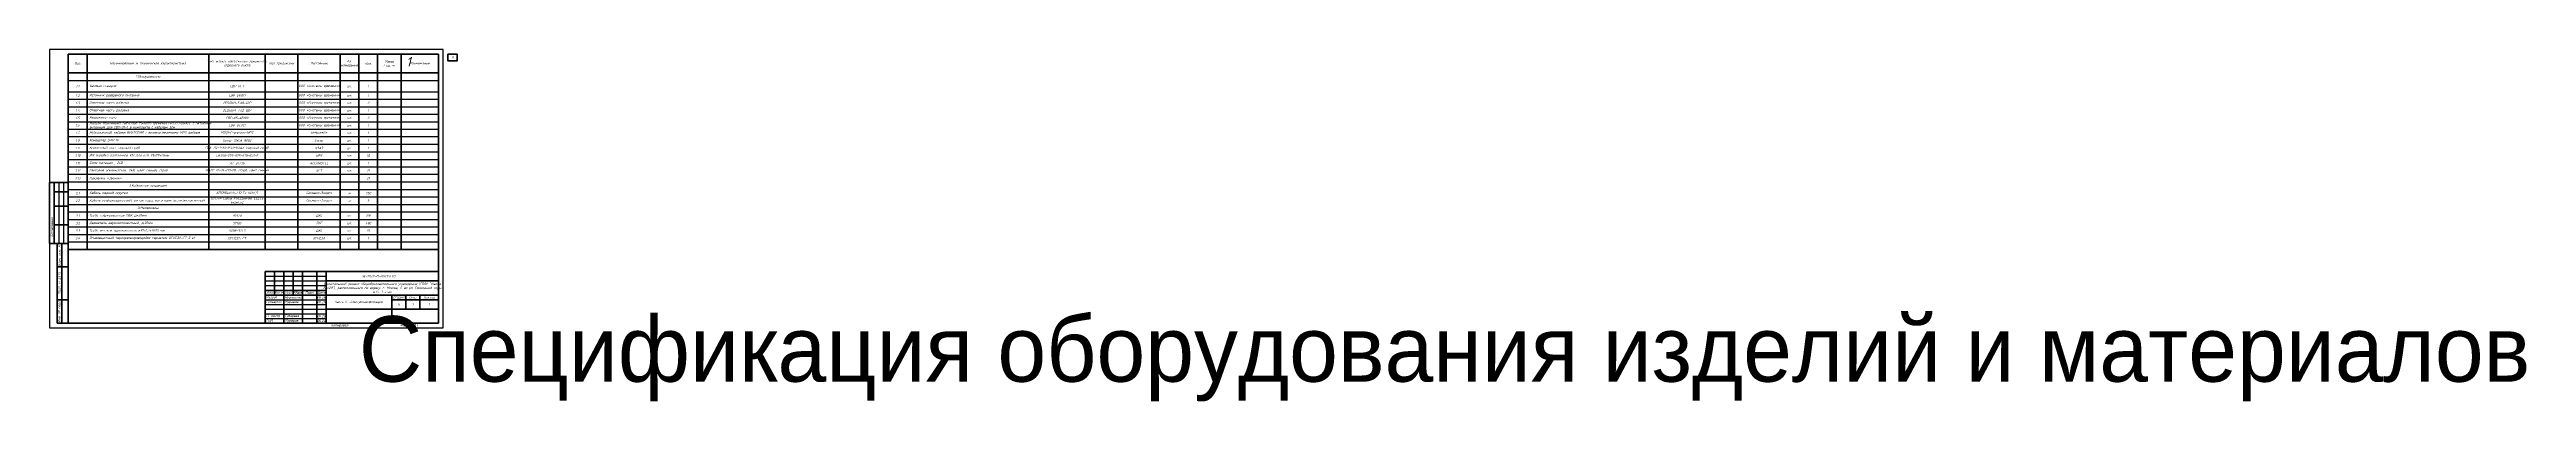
# Paper-space layout '1 Спецификация оборудования изделий и материалов' of a CAD drawing. Header units: millimetres. Extents: x 0 to 2642, y -79 to 297.
# The model-space entities are those that its viewports show. They can reach past a viewport. Long polylines and large blocks are cut down to what shows.
import ezdxf
from ezdxf.enums import TextEntityAlignment as Align

# ---------------------------------------------------------------- set-up
doc = ezdxf.new("R2018")
doc.units = ezdxf.units.MM
doc.layers.get('Defpoints').update_dxf_attribs({"color": 42})
doc.styles.add('ISOCPEUR', font='isocpeui.ttf', dxfattribs={"height": 250})
doc.styles.get("Standard").update_dxf_attribs({"font": 'arial.ttf'})

# ---------------------------------------------------------------- blocks, each defined once
blk = doc.blocks.new('*U20')
at = {"linetype": 'Continuous', "lineweight": 25}
for p, q in [((420, 297), (0, 297)), ((0, 297), (0, 0)), ((420, 0), (420, 297)), ((10, 155), (10, 90)), ((15, 155), (15, 90)), ((230, 55), (295, 55)), ((230, 50), (295, 50)), ((230, 45), (295, 45)), ((230, 30), (295, 30)), ((0, 0), (420, 0)), ((230, 25), (295, 25)), ((230, 20), (295, 20)), ((230, 15), (295, 15)), ((230, 10), (295, 10))]:
    blk.add_line(p, q, dxfattribs=at)
at = {"linetype": 'Continuous', "lineweight": 60}
for p, q in [((415, 292), (20, 292)), ((20, 292), (20, 5)), ((415, 5), (415, 292)), ((20, 155), (0, 155)), ((0, 155), (0, 90)), ((5, 155), (5, 90)), ((20, 145), (5, 145)), ((20, 130), (5, 130)), ((20, 110), (5, 110)), ((20, 90), (0, 90)), ((8, 90), (8, 5)), ((13, 90), (13, 5)), ((8, 65), (20, 65)), ((230, 60), (415, 60)), ((230, 5), (230, 60)), ((240, 60), (240, 35)), ((250, 60), (250, 5)), ((260, 60), (260, 35)), ((270, 60), (270, 5)), ((285, 60), (285, 5)), ((295, 5), (295, 60)), ((415, 5), (415, 60)), ((8, 30), (20, 30)), ((230, 40), (295, 40)), ((230, 35), (415, 35)), ((295, 50), (415, 50)), ((365, 35), (365, 5)), ((365, 30), (415, 30)), ((380, 35), (380, 20)), ((395, 35), (395, 20)), ((8, 5), (20, 5)), ((20, 5), (415, 5)), ((295, 20), (415, 20))]:
    blk.add_line(p, q, dxfattribs=at)
at = {"linetype": 'Continuous', "lineweight": 40}
blk.add_line((365, 5), (365, 35), dxfattribs=at)
at = {"lineweight": 60}
blk.add_lwpolyline([(425, 285), (435, 285), (435, 292), (425, 292)], close=True, dxfattribs=at)
at = {"linetype": 'Continuous', "char_height": 2.5, "attachment_point": 5, "rotation": 90, "style": 'ISOCPEUR'}
for s, insert, width in [('Согласовано', (2.5, 107.5), 35), ('Взам. инв. №', (10.5, 77.5), 25), ('Подп. и дата', (10.5, 47.5), 35), ('Инв. № подл.', (10.5, 17.5), 25)]:
    blk.add_mtext(s, dxfattribs=dict(at, insert=insert, width=width))
at = {"linetype": 'Continuous', "char_height": 2.5, "style": 'ISOCPEUR'}
for s, insert, width, attachment_point in [('16-25/Г-П-ИОС5.6', (364.1, 55), 110, 6), ('Разраб.', (231, 32.5), 19, 4), ('Проверил', (231, 27.5), 19, 4), ('Николенко', (251, 32.5), 19, 4), ('Мурашов', (251, 27.5), 19, 4), ('06.26', (290, 32.5), 10, 5), ('06.26', (290, 27.5), 10, 5), ('Капитальный ремонт общеобразовательного учреждения (ГБОУ "Школа №429"), расположенного по адресу: г. Москва, 5-ая ул. Соколиной горы д.14. 1 этап', (355, 42.5), 120, 5), ('Н. контр.', (231, 12.5), 19, 4), ('ГИП', (231, 7.5), 19, 4), ('Губарева', (251, 12.5), 19, 4), ('Мурашов', (251, 7.5), 19, 4), ('06.26', (290, 12.5), 10, 5), ('06.26', (290, 7.5), 10, 5), ('Копировал', (309.5, 2.5), 25, 5), ('П', (372.5, 25), 15, 5), ('Формат', (380.5, 2.5), 16, 5)]:
    blk.add_mtext(s, dxfattribs=dict(at, insert=insert, width=width, attachment_point=attachment_point))
at = {"char_height": 2.5, "attachment_point": 5, "style": 'ISOCPEUR'}
for s, insert, width in [('Изм.', (235, 37.5), 10), ('{\\W0.9;Кол.уч}', (245, 37.5), 10), ('Лист', (255, 37.5), 10), ('№док', (265, 37.5), 10), ('Подп.', (277.5, 37.5), 15), ('Дата', (290, 37.5), 10), ('Стадия', (372.5, 32.5), 15), ('Лист', (387.5, 32.5), 15), ('Листов', (405, 32.5), 20)]:
    blk.add_mtext(s, dxfattribs=dict(at, insert=insert, width=width))
at = {"linetype": 'Continuous', "insert": (330, 27.5), "char_height": 2.5, "width": 70, "attachment_point": 5, "line_spacing_factor": 0.8, "style": 'ISOCPEUR'}
blk.add_mtext('Часть 6. Электрочасофикация', dxfattribs=at)
at = {"style": 'ISOCPEUR'}
for tag, p in [('Сквозная_нумерация', (430, 288.5)), ('Форма3_номер_листа', (387.5, 25)), ('Форма3_количество_листов', (405, 25))]:
    blk.add_attdef(tag, text='', height=2.5, dxfattribs=at).set_placement(p, align=Align.MIDDLE_CENTER)
blk.add_attdef('Форма3_дополнительный_шифр', text='', height=2.5, dxfattribs=at).set_placement((364.1, 55), align=Align.MIDDLE_LEFT)
at = {"lineweight": 30, "flags": 104}
blk.add_attdef('Форма3_наименование_чертежа', text='', height=2.5, dxfattribs=at).set_placement((330, 12.5), align=Align.MIDDLE_CENTER)
at = {"style": 'ISOCPEUR', "flags": 8}
blk.add_attdef('Формат', (388.5, 1.5), '', height=2.5, dxfattribs=at)
blk = doc.blocks.new('*T1')
at = {"color": 0, "linetype": 'ByBlock', "lineweight": 70, "transparency": 16777216}
for p, q in [((0, 0), (395, 0)), ((0, 0), (0, -232.5)), ((20, 0), (20, -232.5)), ((150, 0), (150, -232.5)), ((210, 0), (210, -232.5)), ((245, 0), (245, -232.5)), ((290, 0), (290, -232.5)), ((310, 0), (310, -232.5)), ((330, 0), (330, -232.5)), ((355, 0), (355, -232.5)), ((395, 0), (395, -232.5)), ((400, 0), (795, 0)), ((400, 0), (400, -230.6)), ((420, 0), (420, -230.6)), ((550, 0), (550, -230.6)), ((610, 0), (610, -230.6)), ((645, 0), (645, -230.6)), ((690, 0), (690, -230.6)), ((710, 0), (710, -230.6)), ((730, 0), (730, -230.6)), ((755, 0), (755, -230.6)), ((795, 0), (795, -230.6)), ((800, 0), (1195, 0)), ((800, 0), (800, -228)), ((820, 0), (820, -228)), ((950, 0), (950, -228)), ((1010, 0), (1010, -228)), ((1045, 0), (1045, -228)), ((1090, 0), (1090, -228)), ((1110, 0), (1110, -228)), ((1130, 0), (1130, -228)), ((1155, 0), (1155, -228)), ((1195, 0), (1195, -228)), ((1200, 0), (1595, 0)), ((1200, 0), (1200, -229)), ((1220, 0), (1220, -229)), ((1350, 0), (1350, -229)), ((1410, 0), (1410, -229)), ((1445, 0), (1445, -229)), ((1490, 0), (1490, -229)), ((1510, 0), (1510, -229)), ((1530, 0), (1530, -229)), ((1555, 0), (1555, -229)), ((1595, 0), (1595, -229)), ((1600, 0), (1995, 0)), ((1600, 0), (1600, -228.6)), ((1620, 0), (1620, -228.6)), ((1750, 0), (1750, -228.6)), ((1810, 0), (1810, -228.6)), ((1845, 0), (1845, -228.6)), ((1890, 0), (1890, -228.6)), ((1910, 0), (1910, -228.6)), ((1930, 0), (1930, -228.6)), ((1955, 0), (1955, -228.6)), ((1995, 0), (1995, -228.6)), ((2000, 0), (2395, 0)), ((2000, 0), (2000, -228)), ((2020, 0), (2020, -228)), ((2150, 0), (2150, -228)), ((2210, 0), (2210, -228)), ((2245, 0), (2245, -228)), ((2290, 0), (2290, -228)), ((2310, 0), (2310, -228)), ((2330, 0), (2330, -228)), ((2355, 0), (2355, -228)), ((2395, 0), (2395, -228)), ((2400, 0), (2795, 0)), ((2400, 0), (2400, -156)), ((2420, 0), (2420, -156)), ((2550, 0), (2550, -156)), ((2610, 0), (2610, -156)), ((2645, 0), (2645, -156)), ((2690, 0), (2690, -156)), ((2710, 0), (2710, -156)), ((2730, 0), (2730, -156)), ((2755, 0), (2755, -156)), ((2795, 0), (2795, -156)), ((0, -20), (395, -20)), ((2400, -156), (2795, -156))]:
    blk.add_line(p, q, dxfattribs=at)
at = {"color": 0, "linetype": 'ByBlock', "lineweight": 25, "transparency": 16777216}
for p, q in [((400, -20), (795, -20)), ((800, -20), (1195, -20)), ((1200, -20), (1595, -20)), ((1600, -20), (1995, -20)), ((2000, -20), (2395, -20)), ((2400, -20), (2795, -20)), ((0, -28), (395, -28)), ((0, -40), (395, -40)), ((0, -48), (395, -48)), ((400, -28.9), (795, -28.9)), ((400, -42), (795, -42)), ((400, -50.9), (795, -50.9)), ((800, -28), (1195, -28)), ((800, -36), (1195, -36)), ((800, -44), (1195, -44)), ((800, -52), (1195, -52)), ((1200, -28), (1595, -28)), ((1200, -36), (1595, -36)), ((1200, -44), (1595, -44)), ((1200, -52), (1595, -52)), ((1600, -28), (1995, -28)), ((1600, -36), (1995, -36)), ((1600, -44), (1995, -44)), ((1600, -52), (1995, -52)), ((2000, -28), (2395, -28)), ((2000, -36), (2395, -36)), ((2000, -44), (2395, -44)), ((2000, -52), (2395, -52)), ((2400, -28), (2795, -28)), ((2400, -36), (2795, -36)), ((2400, -44), (2795, -44)), ((2400, -52), (2795, -52)), ((0, -56), (395, -56)), ((0, -64), (395, -64)), ((0, -72), (395, -72)), ((400, -59.8), (795, -59.8)), ((400, -68.7), (795, -68.7)), ((400, -77.7), (795, -77.7)), ((800, -60), (1195, -60)), ((800, -68), (1195, -68)), ((800, -76), (1195, -76)), ((1200, -60), (1595, -60)), ((1200, -68), (1595, -68)), ((1200, -76), (1595, -76)), ((1600, -60), (1995, -60)), ((1600, -68), (1995, -68)), ((1600, -76), (1995, -76)), ((2000, -60), (2395, -60)), ((2000, -68), (2395, -68)), ((2000, -76), (2395, -76)), ((2400, -60), (2795, -60)), ((2400, -68), (2795, -68)), ((2400, -76), (2795, -76)), ((0, -80), (395, -80)), ((0, -88), (395, -88)), ((0, -96), (395, -96)), ((0, -104.2), (395, -104.2)), ((400, -85.7), (795, -85.7)), ((400, -94.6), (795, -94.6)), ((400, -102.6), (795, -102.6)), ((800, -84), (1195, -84)), ((800, -92), (1195, -92)), ((800, -100), (1195, -100)), ((1200, -84), (1595, -84)), ((1200, -92), (1595, -92)), ((1200, -100), (1595, -100)), ((1600, -84), (1995, -84)), ((1600, -92), (1995, -92)), ((1600, -100), (1995, -100)), ((2000, -84), (2395, -84)), ((2000, -92), (2395, -92)), ((2000, -100), (2395, -100)), ((2400, -84), (2795, -84)), ((2400, -92), (2795, -92)), ((2400, -100), (2795, -100)), ((0, -112.2), (395, -112.2)), ((0, -120.2), (395, -120.2)), ((0, -128.2), (395, -128.2)), ((400, -110.6), (795, -110.6)), ((400, -118.6), (795, -118.6)), ((400, -126.6), (795, -126.6)), ((800, -108), (1195, -108)), ((800, -116), (1195, -116)), ((800, -124), (1195, -124)), ((800, -132), (1195, -132)), ((1200, -108), (1595, -108)), ((1200, -116), (1595, -116)), ((1200, -124), (1595, -124)), ((1200, -132), (1595, -132)), ((1600, -108), (1995, -108)), ((1600, -116), (1995, -116)), ((1600, -124), (1995, -124)), ((1600, -132), (1995, -132)), ((2000, -108), (2395, -108)), ((2000, -116), (2395, -116)), ((2000, -124), (2395, -124)), ((2000, -132), (2395, -132)), ((2400, -108), (2795, -108)), ((2400, -116), (2795, -116)), ((2400, -124), (2795, -124)), ((2400, -132), (2795, -132)), ((0, -136.3), (395, -136.3)), ((0, -144.3), (395, -144.3)), ((0, -152.3), (395, -152.3)), ((400, -134.6), (795, -134.6)), ((400, -142.6), (795, -142.6)), ((400, -150.6), (795, -150.6)), ((800, -140), (1195, -140)), ((800, -148), (1195, -148)), ((800, -156), (1195, -156)), ((1200, -140), (1595, -140)), ((1200, -148), (1595, -148)), ((1200, -156), (1595, -156)), ((1600, -140), (1995, -140)), ((1600, -148), (1995, -148)), ((1600, -156), (1995, -156)), ((2000, -140), (2395, -140)), ((2000, -148), (2395, -148)), ((2000, -156), (2395, -156)), ((2400, -140), (2795, -140)), ((2400, -148), (2795, -148)), ((0, -160.3), (395, -160.3)), ((0, -168.3), (395, -168.3)), ((0, -176.3), (395, -176.3)), ((0, -184.3), (395, -184.3)), ((400, -158.6), (795, -158.6)), ((400, -166.6), (795, -166.6)), ((400, -174.6), (795, -174.6)), ((400, -182.6), (795, -182.6)), ((800, -164), (1195, -164)), ((800, -172), (1195, -172)), ((800, -180), (1195, -180)), ((1200, -164), (1595, -164)), ((1200, -172.4), (1595, -172.4)), ((1200, -180.8), (1595, -180.8)), ((1600, -164.4), (1995, -164.4)), ((1600, -172.4), (1995, -172.4)), ((1600, -180.4), (1995, -180.4)), ((2000, -164), (2395, -164)), ((2000, -172), (2395, -172)), ((2000, -180), (2395, -180)), ((0, -192.3), (395, -192.3)), ((0, -200.3), (395, -200.3)), ((0, -208.3), (395, -208.3)), ((400, -190.6), (795, -190.6)), ((400, -198.6), (795, -198.6)), ((400, -206.6), (795, -206.6)), ((800, -188), (1195, -188)), ((800, -196), (1195, -196)), ((800, -204), (1195, -204)), ((1200, -189), (1595, -189)), ((1200, -197), (1595, -197)), ((1200, -205), (1595, -205)), ((1600, -188.4), (1995, -188.4)), ((1600, -196.6), (1995, -196.6)), ((1600, -204.6), (1995, -204.6)), ((2000, -188), (2395, -188)), ((2000, -196), (2395, -196)), ((2000, -204), (2395, -204)), ((0, -216.3), (395, -216.3)), ((0, -224.4), (395, -224.4)), ((0, -232.5), (395, -232.5)), ((400, -214.6), (795, -214.6)), ((400, -222.6), (795, -222.6)), ((400, -230.6), (795, -230.6)), ((800, -212), (1195, -212)), ((800, -220), (1195, -220)), ((800, -228), (1195, -228)), ((1200, -213), (1595, -213)), ((1200, -221), (1595, -221)), ((1200, -229), (1595, -229)), ((1600, -212.6), (1995, -212.6)), ((1600, -220.6), (1995, -220.6)), ((1600, -228.6), (1995, -228.6)), ((2000, -212), (2395, -212)), ((2000, -220), (2395, -220)), ((2000, -228), (2395, -228))]:
    blk.add_line(p, q, dxfattribs=at)
at = {"transparency": 16777216, "char_height": 2.5, "style": 'ISOCPEUR'}
for s, insert, width, attachment_point in [('Поз.', (10, -10), 19, 5), ('Наименование и техническая характеристика', (85, -10), 125, 5), ('1.Оборудование', (85, -24), 125, 5), ('Тип, марка, обозначение документа, опросного листа', (180, -10), 59, 5), ('Код продукции', (227.5, -10), 34, 5), ('Поставщик', (267.5, -10), 44, 5), ('Ед. измерения', (300, -10), 19, 5), ('Кол.', (320, -10), 19, 5), ('Масса\\P1 ед. кг', (342.5, -10), 24, 5), ('Примечание', (375, -10), 39, 5), ('Поз.', (410, -10), 19, 5), ('Наименование и техническая характеристика', (485, -10), 125, 5), ('Тип, марка, обозначение документа, опросного листа', (580, -10), 59, 5), ('Код продукции', (627.5, -10), 34, 5), ('Поставщик', (667.5, -10), 44, 5), ('Ед. измерения', (700, -10), 19, 5), ('Кол.', (720, -10), 19, 5), ('Масса\\P1 ед. кг', (742.5, -10), 24, 5), ('Примечание', (775, -10), 39, 5), ('Поз.', (810, -10), 19, 5), ('Наименование и техническая характеристика', (885, -10), 125, 5), ('Тип, марка, обозначение документа, опросного листа', (980, -10), 59, 5), ('Код продукции', (1027.5, -10), 34, 5), ('Поставщик', (1067.5, -10), 44, 5), ('Ед. измерения', (1100, -10), 19, 5), ('Кол.', (1120, -10), 19, 5), ('Масса\\P1 ед. кг', (1142.5, -10), 24, 5), ('Примечание', (1175, -10), 39, 5), ('Поз.', (1210, -10), 19, 5), ('Наименование и техническая характеристика', (1285, -10), 125, 5), ('Тип, марка, обозначение документа, опросного листа', (1380, -10), 59, 5), ('Код продукции', (1427.5, -10), 34, 5), ('Поставщик', (1467.5, -10), 44, 5), ('Ед. измерения', (1500, -10), 19, 5), ('Кол.', (1520, -10), 19, 5), ('Масса\\P1 ед. кг', (1542.5, -10), 24, 5), ('Примечание', (1575, -10), 39, 5), ('Поз.', (1610, -10), 19, 5), ('Наименование и техническая характеристика', (1685, -10), 125, 5), ('Тип, марка, обозначение документа, опросного листа', (1780, -10), 59, 5), ('Код продукции', (1827.5, -10), 34, 5), ('Поставщик', (1867.5, -10), 44, 5), ('Ед. измерения', (1900, -10), 19, 5), ('Кол.', (1920, -10), 19, 5), ('Масса\\P1 ед. кг', (1942.5, -10), 24, 5), ('Примечание', (1975, -10), 39, 5), ('Поз.', (2010, -10), 19, 5), ('Наименование и техническая характеристика', (2085, -10), 125, 5), ('Тип, марка, обозначение документа, опросного листа', (2180, -10), 59, 5), ('Код продукции', (2227.5, -10), 34, 5), ('Поставщик', (2267.5, -10), 44, 5), ('Ед. измерения', (2300, -10), 19, 5), ('Кол.', (2320, -10), 19, 5), ('Масса\\P1 ед. кг', (2342.5, -10), 24, 5), ('Примечание', (2375, -10), 39, 5), ('Поз.', (2410, -10), 19, 5), ('Наименование и техническая характеристика', (2485, -10), 125, 5), ('Тип, марка, обозначение документа, опросного листа', (2580, -10), 59, 5), ('Код продукции', (2627.5, -10), 34, 5), ('Поставщик', (2667.5, -10), 44, 5), ('Ед. измерения', (2700, -10), 19, 5), ('Кол.', (2720, -10), 19, 5), ('Масса\\P1 ед. кг', (2742.5, -10), 24, 5), ('Примечание', (2775, -10), 39, 5), ('1.2', (10, -44), 19.8, 5), ('1.3', (10, -52), 19.8, 5), ('1.1', (10, -34), 19.8, 5), ('Источник резервного питания ', (22.5, -44), 125, 4), ('Ответная часть разъема ', (22.5, -52), 125, 4), ('Часовая станция ', (22.5, -34), 125, 4), ('2EDGKM-5.08-02P', (180, -52), 59.8, 5), ('СВР-09.011', (180, -44), 59.8, 5), ('СВР-01-1', (180, -34), 59.8, 5), ('ООО «Системы времени»', (267.5, -34), 44.8, 5), ('ООО «Системы времени»', (267.5, -44), 44.8, 5), ('ООО «Системы времени»', (267.5, -52), 44.8, 5), ('шт.', (300, -34), 19.8, 5), ('шт.', (300, -44), 19.8, 5), ('шт.', (300, -52), 19.8, 5), ('2', (320, -52), 19.8, 5), ('1', (320, -34), 19.8, 5), ('1', (320, -44), 19.8, 5), ('1.4', (10, -60), 19.8, 5), ('1.5', (10, -68), 19.8, 5), ('1.6', (10, -76), 19.8, 5), ('Ответная часть разъема ', (22.5, -60), 125, 4), ('Вторичные часы', (22.5, -68), 125, 4), ('Модуль приемника сигналов точного времени GPS/ГЛОНАСС с активной антенной для СВР-01-1 в комплекте с кабелем 30м', (22.5, -76), 125, 4), ('2EDGKM-7.62-02P', (180, -60), 59.8, 5), ('СВР-05-4В100', (180, -68), 59.8, 5), ('СВР-07.011', (180, -76), 59.8, 5), ('ООО «Системы времени»', (267.5, -60), 44, 5), ('ООО «Системы времени»', (267.5, -68), 44, 5), ('ООО «Системы времени»', (267.5, -76), 44, 5), ('шт.', (300, -60), 19.8, 5), ('шт.', (300, -68), 19.8, 5), ('шт.', (300, -76), 19.8, 5), ('2', (320, -68), 19.8, 5), ('1', (320, -60), 19.8, 5), ('1', (320, -76), 19.8, 5), ('1.8', (10, -92), 19.8, 5), ('1.9', (10, -100.1), 19.8, 5), ('1.7', (10, -84), 19.8, 5), ('Музыкальный таймер ВИКТОРИЯ с воспроизведением МР3 файлов', (22.5, -84), 125, 4), ('Конвертер DAP-IP', (22.5, -92), 125, 4), ('Кнопочный пост, черный гриб', (22.5, -100.1), 125, 4), ('ПКЕ 112-1-У3-IP40-КЭАЗ (черный гриб)', (180, -100.1), 59.8, 5), ('М11Д-C-уск-оск-MP3', (180, -84), 59.8, 5), ('Sonar SNCA-8002', (180, -92), 59.8, 5), ('Инфолайт', (267.5, -84), 44, 5), ('Sonar', (267.5, -92), 44, 5), ('КЭАЗ', (267.5, -100.1), 44, 5), ('шт.', (300, -84), 19.8, 5), ('шт.', (300, -92), 19.8, 5), ('шт.', (300, -100.1), 19.8, 5), ('1', (320, -84), 19.8, 5), ('1', (320, -92), 19.8, 5), ('1', (320, -100.1), 19.8, 5), ('1.10', (10, -108.2), 19.8, 5), ('1.12', (10, -124.2), 19.8, 5), ('1.13', (10, -132.2), 19.8, 5), ('1.11', (10, -116.2), 19.8, 5), ('IEK Коробка распаячная КМ для о/п 75х75х20мм ', (22.5, -108.2), 125, 4), ('Блок питания , 24В', (22.5, -116.2), 125, 4), ('Световой оповещатель, 24В, цвет синий, строб', (22.5, -124.2), 125, 4), ('Наклейка «Звонок»', (22.5, -132.2), 125, 4), ('МАРС 12-24-СП-М1, строб, цвет синий', (180, -124.2), 59.8, 5), ('UKO10-075-075-020-K01-E', (180, -108.2), 59.8, 5), ('АТ-24/30', (180, -116.2), 59.8, 5), ('ACCORDTEC', (267.5, -116.2), 44, 5), ('ИЕК', (267.5, -108.2), 44, 5), ('SLT', (267.5, -124.2), 44, 5), ('шт.', (300, -108.2), 19.8, 5), ('шт.', (300, -116.2), 19.8, 5), ('шт.', (300, -124.2), 19.8, 5), ('21', (320, -124.2), 19.8, 5), ('21', (320, -132.2), 19.8, 5), ('18', (320, -108.2), 19.8, 5), ('1', (320, -116.2), 19.8, 5), ('2.2', (10, -156.3), 19.8, 5), ('2.1', (10, -148.3), 19.8, 5), ('Кабель парной скрутки', (22.5, -148.3), 125, 4), ('Кабель информационный, витая пара, категория 5е,низкотоксичный', (22.5, -156.3), 125, 4), ('2.Кабельная продукция', (85, -140.3), 125, 5), ('U/UTP Cat5e PVCLSнг(А)-LSLTx 4х2х0,52', (180, -156.3), 59.8, 5), ('КПСВВнг(А)-LSLTx 1х2х1,5', (180, -148.3), 59.8, 5), ('Сегмент-Энерго', (267.5, -148.3), 44.8, 5), ('Сегмент-Энерго', (267.5, -156.3), 44.8, 5), ('м', (300, -148.3), 19.8, 5), ('м', (300, -156.3), 19.8, 5), ('750', (320, -148.3), 19.8, 5), ('5', (320, -156.3), 19.8, 5), ('3.2', (10, -180.3), 19.8, 5), ('3.1', (10, -172.3), 19.8, 5), ('Держатель двухкомпонентный, д.20мм', (22.5, -180.3), 125, 4), ('Труба гофрированная ПВХ Д=20мм', (22.5, -172.3), 125, 4), ('3.Материалы', (85, -164.3), 125, 5), ('91920', (180, -172.3), 59.8, 5), ('51120', (180, -180.3), 59.8, 5), ('ДКС', (267.5, -172.3), 44.8, 5), ('ДКС', (267.5, -180.3), 44.8, 5), ('шт.', (300, -172.3), 19.8, 5), ('шт.', (300, -180.3), 19.8, 5), ('200', (320, -172.3), 19.8, 5), ('400', (320, -180.3), 19.8, 5), ('3.4', (10, -196.3), 19.8, 5), ('3.3', (10, -188.3), 19.8, 5), ('Огнезащитный терморасширяющийся герметик ОГНЕЗА-ГТ 3 кг', (22.5, -196.3), 125, 4), ('Труба жесткая оцинкованная ø32x1,2x3000 мм', (22.5, -188.3), 125, 4), ('ОГНЕЗА-ГТ', (180, -196.3), 59.8, 5), ('6008-32L3', (180, -188.3), 59.8, 5), ('ОГНЕЗА', (267.5, -196.3), 44.8, 5), ('ДКС', (267.5, -188.3), 44.8, 5), ('шт.', (300, -188.3), 19.8, 5), ('шт.', (300, -196.3), 19.8, 5), ('10', (320, -188.3), 19.8, 5), ('1', (320, -196.3), 19.8, 5)]:
    blk.add_mtext(s, dxfattribs=dict(at, insert=insert, width=width, attachment_point=attachment_point))

msp = doc.modelspace()

# ---------------------------------------------------------------- block references
msp.add_blockref('*T1', (0, 232))

# ---------------------------------------------------------------- texts
at = {"layer": 'Defpoints', "insert": (363, 224), "char_height": 10, "width": 16, "attachment_point": 5, "style": 'ISOCPEUR'}
msp.add_mtext('1', dxfattribs=at)

psp = doc.layouts.new('1 Спецификация оборудования  изделий и материалов')

# ---------------------------------------------------------------- linework, layer by layer
at = {"lineweight": 70}
psp.add_lwpolyline([(20, 272), (415, 272), (415, 83.7), (20, 83.7)], close=True, dxfattribs=at)

# ---------------------------------------------------------------- block references
ref = psp.add_blockref('*U20', (0, 0))
ref.add_attrib('Формат', 'А3', (388.5, 1.5), dxfattribs={"height": 2.5, "style": 'ISOCPEUR'})
ref.add_attrib('Форма3_номер_листа', '1', dxfattribs={"height": 2.5, "style": 'ISOCPEUR'}).set_placement((387.5, 25), align=Align.MIDDLE_CENTER)
lines = psp.add_mtext('Спецификация оборудования изделий и материалов', dxfattribs={"insert": (330, 12.5), "char_height": 70, "attachment_point": 1})
ref.add_attrib('Форма3_наименование_чертежа', '', (330, 12.5), dxfattribs={"flags": 104}).embed_mtext(lines)
ref.add_attrib('Форма3_дополнительный_шифр', '.СО', dxfattribs={"height": 2.5, "style": 'ISOCPEUR'}).set_placement((364.1, 55), align=Align.MIDDLE_LEFT)
ref.add_attrib('Сквозная_нумерация', '9', dxfattribs={"height": 2.5, "style": 'ISOCPEUR'}).set_placement((430, 288.5), align=Align.MIDDLE_CENTER)
ref.add_attrib('Форма3_количество_листов', '1', dxfattribs={"height": 2.5, "style": 'ISOCPEUR'}).set_placement((405, 25), align=Align.MIDDLE_CENTER)

# ---------------------------------------------------------------- viewports
at = {"layer": '0'}
psp.add_viewport(center=(217.5, 187.9), size=(395, 208.267), view_center_point=(197.5, 127.9), view_height=208.267, dxfattribs=at)

doc.saveas('drawing.dxf')
